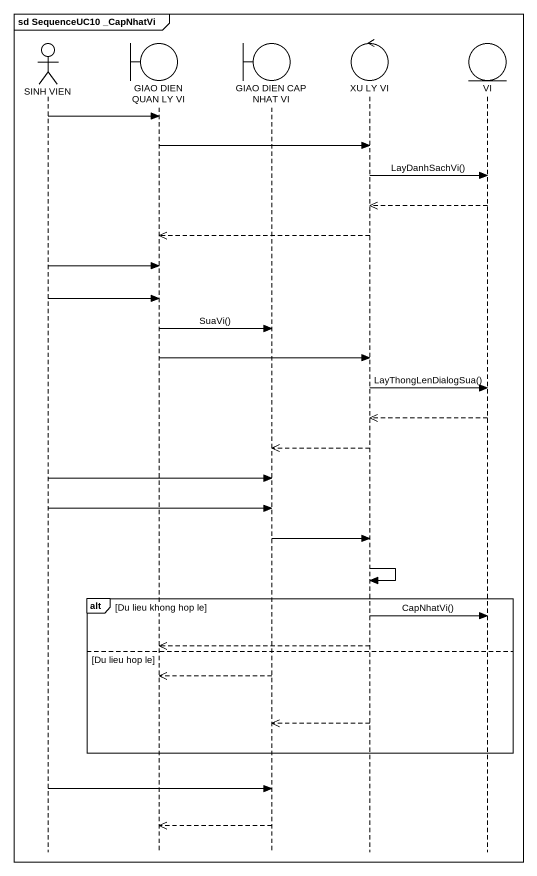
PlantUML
@startuml
mainframe sd SequenceUC10 _CapNhatVi
hide footbox
actor "SINH VIEN" as SINH_VIEN
boundary "GIAO DIEN QUAN LY VI" as GIAO_DIEN_QUAN_LY_VI
boundary "GIAO DIEN CAP NHAT VI" as GIAO_DIEN_CAP_NHAT_VI
control "XU LY VI" as XU_LY_VI
entity VI

SINH_VIEN -> GIAO_DIEN_QUAN_LY_VI
GIAO_DIEN_QUAN_LY_VI -> XU_LY_VI
XU_LY_VI -> VI : LayDanhSachVi()
VI -->> XU_LY_VI
XU_LY_VI -->> GIAO_DIEN_QUAN_LY_VI
SINH_VIEN -> GIAO_DIEN_QUAN_LY_VI
SINH_VIEN -> GIAO_DIEN_QUAN_LY_VI
GIAO_DIEN_QUAN_LY_VI -> GIAO_DIEN_CAP_NHAT_VI : SuaVi()
GIAO_DIEN_QUAN_LY_VI -> XU_LY_VI
XU_LY_VI -> VI : LayThongLenDialogSua()
VI -->> XU_LY_VI
XU_LY_VI -->> GIAO_DIEN_CAP_NHAT_VI
SINH_VIEN -> GIAO_DIEN_CAP_NHAT_VI
SINH_VIEN -> GIAO_DIEN_CAP_NHAT_VI
GIAO_DIEN_CAP_NHAT_VI -> XU_LY_VI
XU_LY_VI -> XU_LY_VI
alt Du lieu khong hop le
  XU_LY_VI -> VI : CapNhatVi()
  XU_LY_VI -->> GIAO_DIEN_QUAN_LY_VI
else Du lieu hop le
  GIAO_DIEN_CAP_NHAT_VI -->> GIAO_DIEN_QUAN_LY_VI
  XU_LY_VI -->> GIAO_DIEN_CAP_NHAT_VI
end
SINH_VIEN -> GIAO_DIEN_CAP_NHAT_VI
GIAO_DIEN_CAP_NHAT_VI -->> GIAO_DIEN_QUAN_LY_VI
@enduml
